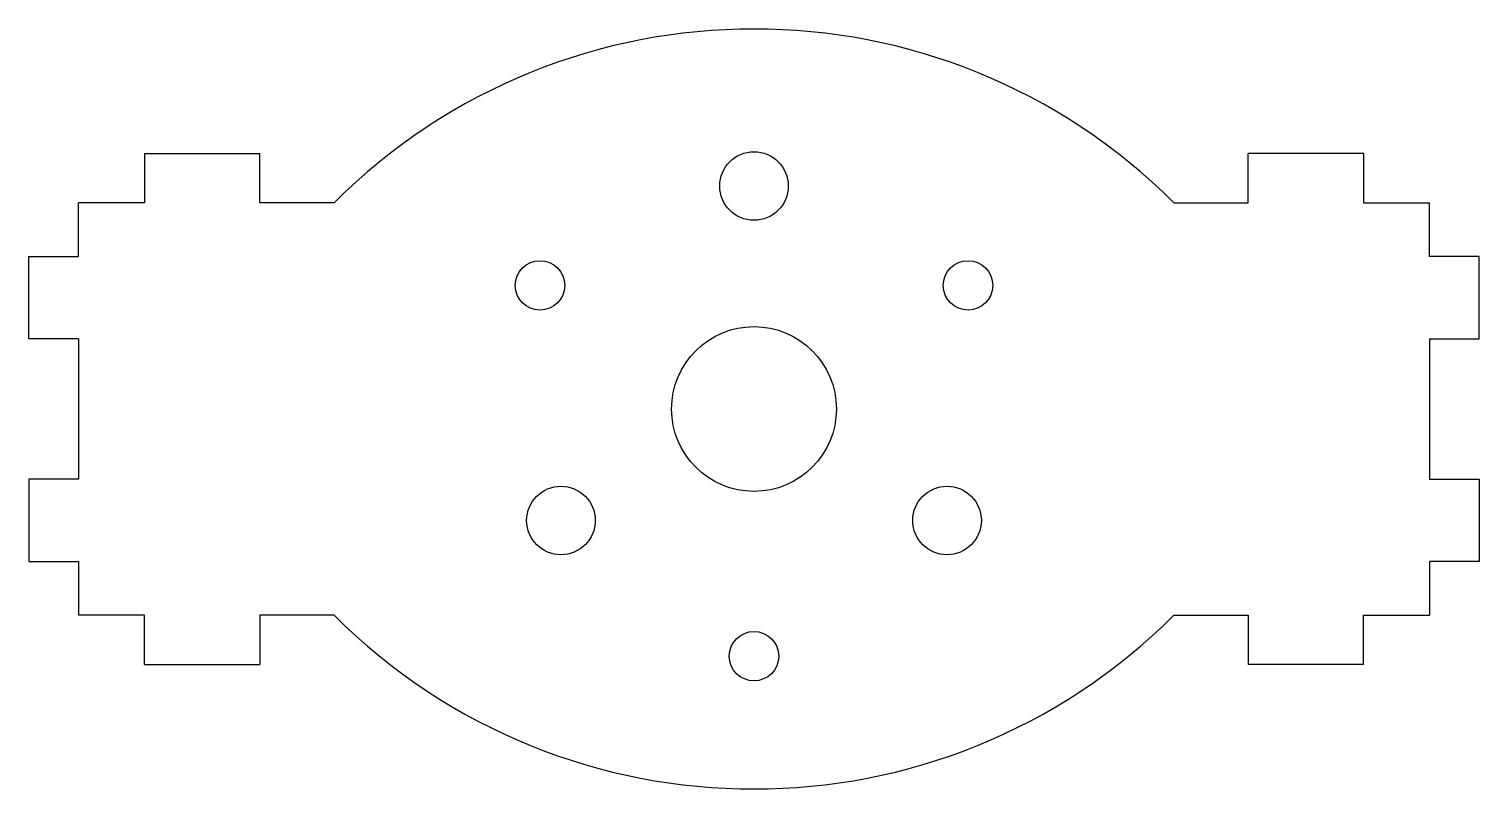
# Model space of a CAD drawing. Header units: millimetres. Extents: x -44 to 44, y -23.1 to 23.1.
import ezdxf

# ---------------------------------------------------------------- set-up
doc = ezdxf.new("R2010")
doc.units = ezdxf.units.MM

msp = doc.modelspace()

# ---------------------------------------------------------------- linework, layer by layer
at = {"color": 7, "linetype": 'Continuous'}
for p, q in [((-37, 15.5), (-30, 15.5)), ((-37, 15.5), (-37, 12.5)), ((-30, 12.5), (-30, 15.5)), ((30, 12.5), (30, 15.5)), ((37, 15.5), (30, 15.5)), ((37, 15.5), (37, 12.5)), ((-41, 9.25), (-41, 12.5)), ((-37, 12.5), (-41, 12.5)), ((-25.489, 12.5), (-30, 12.5)), ((25.489, 12.5), (30, 12.5)), ((37, 12.5), (41, 12.5)), ((41, 9.25), (41, 12.5)), ((-44, 4.25), (-44, 9.25)), ((-44, 9.25), (-41, 9.25)), ((44, 9.25), (41, 9.25)), ((44, 4.25), (44, 9.25)), ((-41, 4.25), (-44, 4.25)), ((-41, 4.25), (-41, -4.25)), ((41, 4.25), (44, 4.25)), ((41, 4.25), (41, -4.25)), ((-44, -4.25), (-44, -9.25)), ((-41, -4.25), (-44, -4.25)), ((41, -4.25), (44, -4.25)), ((44, -4.25), (44, -9.25)), ((-44, -9.25), (-41, -9.25)), ((-41, -9.25), (-41, -12.5)), ((44, -9.25), (41, -9.25)), ((41, -9.25), (41, -12.5)), ((-37, -12.5), (-41, -12.5)), ((-37, -15.5), (-37, -12.5)), ((-30, -12.5), (-30, -15.5)), ((-25.489, -12.5), (-30, -12.5)), ((25.489, -12.5), (30, -12.5)), ((30, -12.5), (30, -15.5)), ((37, -15.5), (37, -12.5)), ((37, -12.5), (41, -12.5)), ((-37, -15.5), (-30, -15.5)), ((37, -15.5), (30, -15.5))]:
    msp.add_line(p, q, dxfattribs=at)
at = {"color": 7, "linetype": 'Continuous', "lineweight": 25}
for p, q in [((-37, 15.5), (-37, 12.5)), ((-37, 15.5), (-30, 15.5)), ((-30, 12.5), (-30, 15.5)), ((30, 12.5), (30, 15.5)), ((37, 15.5), (30, 15.5)), ((37, 15.5), (37, 12.5)), ((-41, 9.25), (-41, 12.5)), ((-37, 12.5), (-41, 12.5)), ((-25.489, 12.5), (-30, 12.5)), ((25.489, 12.5), (30, 12.5)), ((37, 12.5), (41, 12.5)), ((41, 9.25), (41, 12.5)), ((-44, 4.25), (-44, 9.25)), ((-44, 9.25), (-41, 9.25)), ((44, 9.25), (41, 9.25)), ((44, 4.25), (44, 9.25)), ((-41, 4.25), (-44, 4.25)), ((-41, 4.25), (-41, -4.25)), ((41, 4.25), (44, 4.25)), ((41, 4.25), (41, -4.25)), ((-44, -4.25), (-44, -9.25)), ((-41, -4.25), (-44, -4.25)), ((41, -4.25), (44, -4.25)), ((44, -4.25), (44, -9.25)), ((-44, -9.25), (-41, -9.25)), ((-41, -9.25), (-41, -12.5)), ((44, -9.25), (41, -9.25)), ((41, -9.25), (41, -12.5)), ((-37, -12.5), (-41, -12.5)), ((-37, -15.5), (-37, -12.5)), ((-30, -12.5), (-30, -15.5)), ((-25.489, -12.5), (-30, -12.5)), ((25.489, -12.5), (30, -12.5)), ((30, -12.5), (30, -15.5)), ((37, -12.5), (41, -12.5)), ((37, -15.5), (37, -12.5)), ((-37, -15.5), (-30, -15.5)), ((37, -15.5), (30, -15.5))]:
    msp.add_line(p, q, dxfattribs=at)
at = {"color": 7, "linetype": 'Continuous'}
for centre, radius in [((0, 13.53), 2.08), ((-12.99, 7.5), 1.5), ((12.99, 7.5), 1.5), ((0, 0), 5), ((-11.717, -6.765), 2.08), ((11.717, -6.765), 2.08), ((0, -15), 1.5)]:
    msp.add_circle(centre, radius, dxfattribs=at)
at = {"color": 7, "linetype": 'Continuous', "lineweight": 25}
for centre, radius in [((0, 13.53), 2.08), ((-12.99, 7.5), 1.5), ((12.99, 7.5), 1.5), ((0, 0), 5), ((-11.717, -6.765), 2.08), ((11.717, -6.765), 2.08), ((0, -15), 1.5)]:
    msp.add_circle(centre, radius, dxfattribs=at)
at = {"color": 7, "linetype": 'Continuous'}
for centre, start, end in [((0, -12.989), 45, 135), ((0, 12.989), 225, 315)]:
    msp.add_arc(centre, 36.047, start, end, dxfattribs=at)
at = {"color": 7, "linetype": 'Continuous', "lineweight": 25}
for centre, start, end in [((0, -12.989), 45, 135), ((0, 12.989), 225, 315)]:
    msp.add_arc(centre, 36.047, start, end, dxfattribs=at)

doc.saveas('drawing.dxf')
